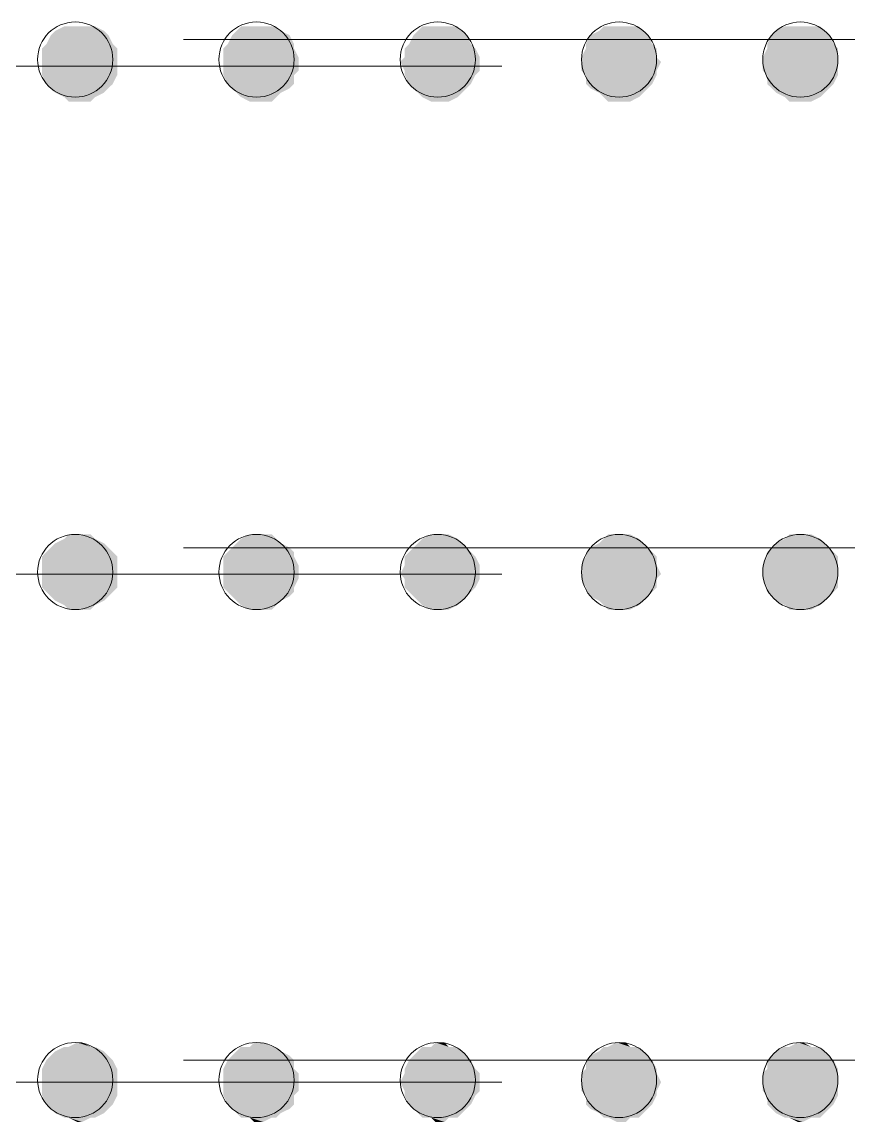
# Model space of a CAD drawing. Header units: inches. Extents: x 2 to 136, y 1 to 96.
# Drawn here: x 27.712 to 31.375, y 58.533 to 63.409 of the extents above; entities that cross this region are included whole.
import ezdxf

# ---------------------------------------------------------------- set-up
doc = ezdxf.new("R2010")
doc.units = ezdxf.units.IN
doc.header["$MEASUREMENT"] = 0
doc.layers.add('PDF_COLUMN', color=251, linetype='Continuous', true_color=0x636466)
doc.layers.add('PDF_FLOOR LINES', color=7, linetype='Continuous')

msp = doc.modelspace()

# ---------------------------------------------------------------- linework, layer by layer
at = {"layer": 'PDF_COLUMN', "lineweight": 0}
for centre in [(27.9479, 63.2427), (28.7508, 63.2427), (29.5537, 63.2427), (30.3566, 63.2427), (31.1595, 63.2427), (27.9479, 60.971), (28.7508, 60.971), (29.5537, 60.971), (30.3566, 60.971), (31.1595, 60.971), (27.9479, 58.719), (28.7508, 58.719), (29.5537, 58.719), (30.3566, 58.719), (31.1595, 58.719)]:
    msp.add_circle(centre, 0.1665, dxfattribs=at)
at = {"layer": 'PDF_COLUMN', "transparency": 33554559}
for points in [[(27.8402, 63.3504), (28.1144, 63.3112), (27.8206, 63.3112)], [(27.8598, 63.3699), (28.0948, 63.3504), (27.8402, 63.3504)], [(28.0948, 63.3504), (27.8402, 63.3504), (28.1144, 63.3112)], [(27.899, 63.3895), (28.0752, 63.3699), (27.8598, 63.3699)], [(28.0752, 63.3699), (27.8598, 63.3699), (28.0948, 63.3504)], [(27.9185, 63.3895), (28.036, 63.3895), (27.899, 63.3895)], [(28.036, 63.3895), (27.899, 63.3895), (28.0752, 63.3699)], [(27.9577, 63.3895), (28.0165, 63.3895), (27.9185, 63.3895)], [(28.0165, 63.3895), (27.9185, 63.3895), (28.036, 63.3895)], [(27.9773, 63.3895), (27.9577, 63.3895), (28.0165, 63.3895)], [(28.6431, 63.3504), (28.9173, 63.3112), (28.6235, 63.3112)], [(28.6627, 63.3699), (28.8977, 63.3504), (28.6431, 63.3504)], [(28.8977, 63.3504), (28.6431, 63.3504), (28.9173, 63.3112)], [(28.6823, 63.3895), (28.8585, 63.3699), (28.6627, 63.3699)], [(28.8585, 63.3699), (28.6627, 63.3699), (28.8977, 63.3504)], [(28.7214, 63.3895), (28.8389, 63.3895), (28.6823, 63.3895)], [(28.8389, 63.3895), (28.6823, 63.3895), (28.8585, 63.3699)], [(28.741, 63.3895), (28.8194, 63.3895), (28.7214, 63.3895)], [(28.8194, 63.3895), (28.7214, 63.3895), (28.8389, 63.3895)], [(28.7802, 63.3895), (28.741, 63.3895), (28.8194, 63.3895)], [(29.446, 63.3504), (29.7006, 63.3112), (29.4264, 63.3112)], [(29.4656, 63.3699), (29.681, 63.3504), (29.446, 63.3504)], [(29.681, 63.3504), (29.446, 63.3504), (29.7006, 63.3112)], [(29.4852, 63.3895), (29.6614, 63.3699), (29.4656, 63.3699)], [(29.6614, 63.3699), (29.4656, 63.3699), (29.681, 63.3504)], [(29.5243, 63.3895), (29.6418, 63.3895), (29.4852, 63.3895)], [(29.6418, 63.3895), (29.4852, 63.3895), (29.6614, 63.3699)], [(29.5439, 63.3895), (29.6027, 63.3895), (29.5243, 63.3895)], [(29.6027, 63.3895), (29.5243, 63.3895), (29.6418, 63.3895)], [(29.5831, 63.3895), (29.5439, 63.3895), (29.6027, 63.3895)], [(30.2293, 63.3504), (30.5035, 63.3112), (30.2097, 63.3112)], [(30.2685, 63.3699), (30.4839, 63.3504), (30.2293, 63.3504)], [(30.4839, 63.3504), (30.2293, 63.3504), (30.5035, 63.3112)], [(30.2881, 63.3895), (30.4643, 63.3699), (30.2685, 63.3699)], [(30.4643, 63.3699), (30.2685, 63.3699), (30.4839, 63.3504)], [(30.3076, 63.3895), (30.4447, 63.3895), (30.2881, 63.3895)], [(30.4447, 63.3895), (30.2881, 63.3895), (30.4643, 63.3699)], [(30.3468, 63.3895), (30.4056, 63.3895), (30.3076, 63.3895)], [(30.4056, 63.3895), (30.3076, 63.3895), (30.4447, 63.3895)], [(30.386, 63.3895), (30.3468, 63.3895), (30.4056, 63.3895)], [(31.0322, 63.3504), (31.3064, 63.3112), (31.0126, 63.3112)], [(31.0518, 63.3699), (31.2868, 63.3504), (31.0322, 63.3504)], [(31.2868, 63.3504), (31.0322, 63.3504), (31.3064, 63.3112)], [(31.091, 63.3895), (31.2672, 63.3699), (31.0518, 63.3699)], [(31.2672, 63.3699), (31.0518, 63.3699), (31.2868, 63.3504)], [(31.1105, 63.3895), (31.2476, 63.3895), (31.091, 63.3895)], [(31.2476, 63.3895), (31.091, 63.3895), (31.2672, 63.3699)], [(31.1497, 63.3895), (31.2085, 63.3895), (31.1105, 63.3895)], [(31.2085, 63.3895), (31.1105, 63.3895), (31.2476, 63.3895)], [(31.1693, 63.3895), (31.1497, 63.3895), (31.2085, 63.3895)], [(27.8206, 63.3112), (28.134, 63.2916), (27.801, 63.2916)], [(28.1144, 63.3112), (27.8206, 63.3112), (28.134, 63.2916)], [(28.6235, 63.3112), (28.9173, 63.2916), (28.6039, 63.2916)], [(28.9173, 63.3112), (28.6235, 63.3112), (28.9173, 63.2916)], [(29.4264, 63.3112), (29.7202, 63.2916), (29.4068, 63.2916)], [(29.7006, 63.3112), (29.4264, 63.3112), (29.7202, 63.2916)], [(30.5035, 63.3112), (30.2097, 63.3112), (30.5231, 63.2916)], [(30.2097, 63.3112), (30.5231, 63.2916), (30.2097, 63.2916)], [(31.3064, 63.3112), (31.0126, 63.3112), (31.326, 63.2916)], [(31.0126, 63.3112), (31.326, 63.2916), (31.0126, 63.2916)], [(28.134, 63.2916), (27.801, 63.2916), (28.134, 63.2524)], [(27.801, 63.2916), (28.134, 63.2524), (27.801, 63.2524)], [(28.134, 63.2524), (27.801, 63.2524), (28.134, 63.2329)], [(27.801, 63.2524), (28.134, 63.2329), (27.801, 63.2329)], [(28.9173, 63.2916), (28.6039, 63.2916), (28.9369, 63.2524)], [(28.6039, 63.2916), (28.9369, 63.2524), (28.6039, 63.2524)], [(28.9369, 63.2524), (28.6039, 63.2524), (28.9369, 63.2329)], [(28.6039, 63.2524), (28.9369, 63.2329), (28.6039, 63.2329)], [(29.4068, 63.2524), (29.7397, 63.2329), (29.3873, 63.2329)], [(29.7202, 63.2916), (29.4068, 63.2916), (29.7397, 63.2524)], [(29.4068, 63.2916), (29.7397, 63.2524), (29.4068, 63.2524)], [(29.7397, 63.2524), (29.4068, 63.2524), (29.7397, 63.2329)], [(30.2097, 63.2916), (30.5231, 63.2524), (30.1901, 63.2524)], [(30.5231, 63.2524), (30.1901, 63.2524), (30.5426, 63.2329)], [(30.1901, 63.2524), (30.5426, 63.2329), (30.1901, 63.2329)], [(30.5231, 63.2916), (30.2097, 63.2916), (30.5231, 63.2524)], [(31.0126, 63.2916), (31.326, 63.2524), (30.993, 63.2524)], [(31.326, 63.2524), (30.993, 63.2524), (31.326, 63.2329)], [(30.993, 63.2524), (31.326, 63.2329), (30.993, 63.2329)], [(31.326, 63.2916), (31.0126, 63.2916), (31.326, 63.2524)], [(28.134, 63.2329), (27.801, 63.2329), (28.134, 63.1937)], [(27.801, 63.2329), (28.134, 63.1937), (27.801, 63.1937)], [(28.9369, 63.2329), (28.6039, 63.2329), (28.9369, 63.1937)], [(28.6039, 63.2329), (28.9369, 63.1937), (28.6039, 63.1937)], [(29.7397, 63.2329), (29.3873, 63.2329), (29.7397, 63.1937)], [(29.3873, 63.2329), (29.7397, 63.1937), (29.4068, 63.1937)], [(30.5426, 63.2329), (30.1901, 63.2329), (30.5231, 63.1937)], [(30.1901, 63.2329), (30.5231, 63.1937), (30.1901, 63.1937)], [(31.326, 63.2329), (30.993, 63.2329), (31.326, 63.1937)], [(30.993, 63.2329), (31.326, 63.1937), (30.993, 63.1937)], [(28.134, 63.1937), (27.801, 63.1937), (28.134, 63.1741)], [(27.801, 63.1937), (28.134, 63.1741), (27.801, 63.1741)], [(28.134, 63.1741), (27.801, 63.1741), (28.1144, 63.1349)], [(27.801, 63.1741), (28.1144, 63.1349), (27.8206, 63.1349)], [(28.9369, 63.1937), (28.6039, 63.1937), (28.9173, 63.1741)], [(28.6039, 63.1937), (28.9173, 63.1741), (28.6039, 63.1741)], [(28.9173, 63.1741), (28.6039, 63.1741), (28.9173, 63.1349)], [(28.6039, 63.1741), (28.9173, 63.1349), (28.6235, 63.1349)], [(29.7397, 63.1937), (29.4068, 63.1937), (29.7202, 63.1741)], [(29.4068, 63.1937), (29.7202, 63.1741), (29.4068, 63.1741)], [(29.7202, 63.1741), (29.4068, 63.1741), (29.7006, 63.1349)], [(29.4068, 63.1741), (29.7006, 63.1349), (29.4264, 63.1349)], [(30.5231, 63.1937), (30.1901, 63.1937), (30.5231, 63.1741)], [(30.1901, 63.1937), (30.5231, 63.1741), (30.2097, 63.1741)], [(30.5231, 63.1741), (30.2097, 63.1741), (30.5035, 63.1349)], [(30.2097, 63.1741), (30.5035, 63.1349), (30.2097, 63.1349)], [(31.326, 63.1937), (30.993, 63.1937), (31.326, 63.1741)], [(30.993, 63.1937), (31.326, 63.1741), (31.0126, 63.1741)], [(31.326, 63.1741), (31.0126, 63.1741), (31.3064, 63.1349)], [(31.0126, 63.1741), (31.3064, 63.1349), (31.0126, 63.1349)], [(28.1144, 63.1349), (27.8206, 63.1349), (28.0948, 63.1154)], [(27.8206, 63.1349), (28.0948, 63.1154), (27.8402, 63.1154)], [(28.0948, 63.1154), (27.8402, 63.1154), (28.0752, 63.0958)], [(27.8402, 63.1154), (28.0752, 63.0958), (27.8598, 63.0958)], [(28.9173, 63.1349), (28.6235, 63.1349), (28.8977, 63.1154)], [(28.6235, 63.1349), (28.8977, 63.1154), (28.6431, 63.1154)], [(28.8977, 63.1154), (28.6431, 63.1154), (28.8585, 63.0958)], [(28.6431, 63.1154), (28.8585, 63.0958), (28.6627, 63.0958)], [(29.7006, 63.1349), (29.4264, 63.1349), (29.681, 63.1154)], [(29.4264, 63.1349), (29.681, 63.1154), (29.446, 63.1154)], [(29.681, 63.1154), (29.446, 63.1154), (29.6614, 63.0958)], [(29.446, 63.1154), (29.6614, 63.0958), (29.4656, 63.0958)], [(30.5035, 63.1349), (30.2097, 63.1349), (30.4839, 63.1154)], [(30.2097, 63.1349), (30.4839, 63.1154), (30.2293, 63.1154)], [(30.4839, 63.1154), (30.2293, 63.1154), (30.4643, 63.0958)], [(30.2293, 63.1154), (30.4643, 63.0958), (30.2685, 63.0958)], [(31.3064, 63.1349), (31.0126, 63.1349), (31.2868, 63.1154)], [(31.0126, 63.1349), (31.2868, 63.1154), (31.0322, 63.1154)], [(31.2868, 63.1154), (31.0322, 63.1154), (31.2672, 63.0958)], [(31.0322, 63.1154), (31.2672, 63.0958), (31.0518, 63.0958)], [(28.0752, 63.0958), (27.8598, 63.0958), (28.036, 63.0762)], [(27.8598, 63.0958), (28.036, 63.0762), (27.899, 63.0762)], [(28.036, 63.0762), (27.899, 63.0762), (28.0165, 63.0566)], [(27.899, 63.0762), (28.0165, 63.0566), (27.9185, 63.0566)], [(28.0165, 63.0566), (27.9185, 63.0566), (27.9773, 63.0566)], [(27.9185, 63.0566), (27.9773, 63.0566), (27.9577, 63.0566)], [(28.8585, 63.0958), (28.6627, 63.0958), (28.8389, 63.0762)], [(28.6627, 63.0958), (28.8389, 63.0762), (28.6823, 63.0762)], [(28.8389, 63.0762), (28.6823, 63.0762), (28.8194, 63.0566)], [(28.6823, 63.0762), (28.8194, 63.0566), (28.7214, 63.0566)], [(28.8194, 63.0566), (28.7214, 63.0566), (28.7802, 63.0566)], [(28.7214, 63.0566), (28.7802, 63.0566), (28.741, 63.0566)], [(29.6614, 63.0958), (29.4656, 63.0958), (29.6418, 63.0762)], [(29.4656, 63.0958), (29.6418, 63.0762), (29.4852, 63.0762)], [(29.6418, 63.0762), (29.4852, 63.0762), (29.6027, 63.0566)], [(29.4852, 63.0762), (29.6027, 63.0566), (29.5243, 63.0566)], [(29.6027, 63.0566), (29.5243, 63.0566), (29.5831, 63.0566)], [(29.5243, 63.0566), (29.5831, 63.0566), (29.5439, 63.0566)], [(30.4643, 63.0958), (30.2685, 63.0958), (30.4447, 63.0762)], [(30.2685, 63.0958), (30.4447, 63.0762), (30.2881, 63.0762)], [(30.4447, 63.0762), (30.2881, 63.0762), (30.4056, 63.0566)], [(30.2881, 63.0762), (30.4056, 63.0566), (30.3076, 63.0566)], [(30.4056, 63.0566), (30.3076, 63.0566), (30.386, 63.0566)], [(30.3076, 63.0566), (30.386, 63.0566), (30.3468, 63.0566)], [(31.2672, 63.0958), (31.0518, 63.0958), (31.2476, 63.0762)], [(31.0518, 63.0958), (31.2476, 63.0762), (31.091, 63.0762)], [(31.2476, 63.0762), (31.091, 63.0762), (31.2085, 63.0566)], [(31.091, 63.0762), (31.2085, 63.0566), (31.1105, 63.0566)], [(31.2085, 63.0566), (31.1105, 63.0566), (31.1693, 63.0566)], [(31.1105, 63.0566), (31.1693, 63.0566), (31.1497, 63.0566)], [(27.8598, 61.0983), (28.0948, 61.0788), (27.8402, 61.0788)], [(27.899, 61.1179), (28.0752, 61.0983), (27.8598, 61.0983)], [(28.0752, 61.0983), (27.8598, 61.0983), (28.0948, 61.0788)], [(27.9185, 61.1375), (28.036, 61.1179), (27.899, 61.1179)], [(28.036, 61.1179), (27.899, 61.1179), (28.0752, 61.0983)], [(27.9577, 61.1375), (28.0165, 61.1375), (27.9185, 61.1375)], [(28.0165, 61.1375), (27.9185, 61.1375), (28.036, 61.1179)], [(27.9773, 61.1375), (27.9577, 61.1375), (28.0165, 61.1375)], [(28.6627, 61.0983), (28.8977, 61.0788), (28.6431, 61.0788)], [(28.6823, 61.1179), (28.8585, 61.0983), (28.6627, 61.0983)], [(28.8585, 61.0983), (28.6627, 61.0983), (28.8977, 61.0788)], [(28.7214, 61.1375), (28.8389, 61.1179), (28.6823, 61.1179)], [(28.8389, 61.1179), (28.6823, 61.1179), (28.8585, 61.0983)], [(28.741, 61.1375), (28.8194, 61.1375), (28.7214, 61.1375)], [(28.8194, 61.1375), (28.7214, 61.1375), (28.8389, 61.1179)], [(28.7802, 61.1375), (28.741, 61.1375), (28.8194, 61.1375)], [(29.4656, 61.0983), (29.681, 61.0788), (29.446, 61.0788)], [(29.4852, 61.1179), (29.6614, 61.0983), (29.4656, 61.0983)], [(29.6614, 61.0983), (29.4656, 61.0983), (29.681, 61.0788)], [(29.5243, 61.1375), (29.6418, 61.1179), (29.4852, 61.1179)], [(29.6418, 61.1179), (29.4852, 61.1179), (29.6614, 61.0983)], [(29.5439, 61.1375), (29.6027, 61.1375), (29.5243, 61.1375)], [(29.6027, 61.1375), (29.5243, 61.1375), (29.6418, 61.1179)], [(29.5831, 61.1375), (29.5439, 61.1375), (29.6027, 61.1375)], [(30.2685, 61.0983), (30.4839, 61.0788), (30.2293, 61.0788)], [(30.2881, 61.1179), (30.4643, 61.0983), (30.2685, 61.0983)], [(30.4643, 61.0983), (30.2685, 61.0983), (30.4839, 61.0788)], [(30.3076, 61.1375), (30.4447, 61.1179), (30.2881, 61.1179)], [(30.4447, 61.1179), (30.2881, 61.1179), (30.4643, 61.0983)], [(30.3468, 61.1375), (30.4056, 61.1375), (30.3076, 61.1375)], [(30.4056, 61.1375), (30.3076, 61.1375), (30.4447, 61.1179)], [(30.386, 61.1375), (30.3468, 61.1375), (30.4056, 61.1375)], [(31.0518, 61.0983), (31.2868, 61.0788), (31.0322, 61.0788)], [(31.091, 61.1179), (31.2672, 61.0983), (31.0518, 61.0983)], [(31.2672, 61.0983), (31.0518, 61.0983), (31.2868, 61.0788)], [(31.1105, 61.1375), (31.2476, 61.1179), (31.091, 61.1179)], [(31.2476, 61.1179), (31.091, 61.1179), (31.2672, 61.0983)], [(31.1497, 61.1375), (31.2085, 61.1375), (31.1105, 61.1375)], [(31.2085, 61.1375), (31.1105, 61.1375), (31.2476, 61.1179)], [(31.1693, 61.1375), (31.1497, 61.1375), (31.2085, 61.1375)], [(27.8206, 61.0592), (28.134, 61.0396), (27.801, 61.0396)], [(27.8402, 61.0788), (28.1144, 61.0592), (27.8206, 61.0592)], [(28.1144, 61.0592), (27.8206, 61.0592), (28.134, 61.0396)], [(28.0948, 61.0788), (27.8402, 61.0788), (28.1144, 61.0592)], [(28.6235, 61.0592), (28.9173, 61.0396), (28.6039, 61.0396)], [(28.6431, 61.0788), (28.9173, 61.0592), (28.6235, 61.0592)], [(28.9173, 61.0592), (28.6235, 61.0592), (28.9173, 61.0396)], [(28.8977, 61.0788), (28.6431, 61.0788), (28.9173, 61.0592)], [(29.4264, 61.0592), (29.7202, 61.0396), (29.4068, 61.0396)], [(29.446, 61.0788), (29.7006, 61.0592), (29.4264, 61.0592)], [(29.7006, 61.0592), (29.4264, 61.0592), (29.7202, 61.0396)], [(29.681, 61.0788), (29.446, 61.0788), (29.7006, 61.0592)], [(30.2293, 61.0788), (30.5035, 61.0592), (30.2097, 61.0592)], [(30.5035, 61.0592), (30.2097, 61.0592), (30.5231, 61.0396)], [(30.2097, 61.0592), (30.5231, 61.0396), (30.2097, 61.0396)], [(30.4839, 61.0788), (30.2293, 61.0788), (30.5035, 61.0592)], [(31.0322, 61.0788), (31.3064, 61.0592), (31.0126, 61.0592)], [(31.3064, 61.0592), (31.0126, 61.0592), (31.326, 61.0396)], [(31.0126, 61.0592), (31.326, 61.0396), (31.0126, 61.0396)], [(31.2868, 61.0788), (31.0322, 61.0788), (31.3064, 61.0592)], [(28.134, 61.0396), (27.801, 61.0396), (28.134, 61.0004)], [(27.801, 61.0396), (28.134, 61.0004), (27.801, 61.0004)], [(28.134, 61.0004), (27.801, 61.0004), (28.134, 60.9613)], [(27.801, 61.0004), (28.134, 60.9613), (27.801, 60.9613)], [(28.9173, 61.0396), (28.6039, 61.0396), (28.9369, 61.0004)], [(28.6039, 61.0396), (28.9369, 61.0004), (28.6039, 61.0004)], [(28.9369, 61.0004), (28.6039, 61.0004), (28.9369, 60.9613)], [(28.6039, 61.0004), (28.9369, 60.9613), (28.6039, 60.9613)], [(29.4068, 61.0004), (29.7397, 60.9613), (29.3873, 60.9613)], [(29.7202, 61.0396), (29.4068, 61.0396), (29.7397, 61.0004)], [(29.4068, 61.0396), (29.7397, 61.0004), (29.4068, 61.0004)], [(29.7397, 61.0004), (29.4068, 61.0004), (29.7397, 60.9613)], [(30.2097, 61.0396), (30.5231, 61.0004), (30.1901, 61.0004)], [(30.5231, 61.0004), (30.1901, 61.0004), (30.5426, 60.9613)], [(30.1901, 61.0004), (30.5426, 60.9613), (30.1901, 60.9613)], [(30.5231, 61.0396), (30.2097, 61.0396), (30.5231, 61.0004)], [(31.0126, 61.0396), (31.326, 61.0004), (30.993, 61.0004)], [(31.326, 61.0004), (30.993, 61.0004), (31.326, 60.9613)], [(30.993, 61.0004), (31.326, 60.9613), (30.993, 60.9613)], [(31.326, 61.0396), (31.0126, 61.0396), (31.326, 61.0004)], [(28.134, 60.9613), (27.801, 60.9613), (28.134, 60.9417)], [(27.801, 60.9613), (28.134, 60.9417), (27.801, 60.9417)], [(28.9369, 60.9613), (28.6039, 60.9613), (28.9369, 60.9417)], [(28.6039, 60.9613), (28.9369, 60.9417), (28.6039, 60.9417)], [(29.7397, 60.9613), (29.3873, 60.9613), (29.7397, 60.9417)], [(29.3873, 60.9613), (29.7397, 60.9417), (29.4068, 60.9417)], [(30.5426, 60.9613), (30.1901, 60.9613), (30.5231, 60.9417)], [(30.1901, 60.9613), (30.5231, 60.9417), (30.1901, 60.9417)], [(31.326, 60.9613), (30.993, 60.9613), (31.326, 60.9417)], [(30.993, 60.9613), (31.326, 60.9417), (30.993, 60.9417)], [(28.134, 60.9417), (27.801, 60.9417), (28.134, 60.9025)], [(27.801, 60.9417), (28.134, 60.9025), (27.801, 60.9025)], [(28.9369, 60.9417), (28.6039, 60.9417), (28.9173, 60.9025)], [(28.6039, 60.9417), (28.9173, 60.9025), (28.6039, 60.9025)], [(29.7397, 60.9417), (29.4068, 60.9417), (29.7202, 60.9025)], [(29.4068, 60.9417), (29.7202, 60.9025), (29.4068, 60.9025)], [(30.5231, 60.9417), (30.1901, 60.9417), (30.5231, 60.9025)], [(30.1901, 60.9417), (30.5231, 60.9025), (30.2097, 60.9025)], [(31.326, 60.9417), (30.993, 60.9417), (31.326, 60.9025)], [(30.993, 60.9417), (31.326, 60.9025), (31.0126, 60.9025)], [(28.134, 60.9025), (27.801, 60.9025), (28.1144, 60.8829)], [(27.801, 60.9025), (28.1144, 60.8829), (27.8206, 60.8829)], [(28.1144, 60.8829), (27.8206, 60.8829), (28.0948, 60.8633)], [(27.8206, 60.8829), (28.0948, 60.8633), (27.8402, 60.8633)], [(28.0948, 60.8633), (27.8402, 60.8633), (28.0752, 60.8438)], [(27.8402, 60.8633), (28.0752, 60.8438), (27.8598, 60.8438)], [(28.9173, 60.9025), (28.6039, 60.9025), (28.9173, 60.8829)], [(28.6039, 60.9025), (28.9173, 60.8829), (28.6235, 60.8829)], [(28.9173, 60.8829), (28.6235, 60.8829), (28.8977, 60.8633)], [(28.6235, 60.8829), (28.8977, 60.8633), (28.6431, 60.8633)], [(28.8977, 60.8633), (28.6431, 60.8633), (28.8585, 60.8438)], [(28.6431, 60.8633), (28.8585, 60.8438), (28.6627, 60.8438)], [(29.7202, 60.9025), (29.4068, 60.9025), (29.7006, 60.8829)], [(29.4068, 60.9025), (29.7006, 60.8829), (29.4264, 60.8829)], [(29.7006, 60.8829), (29.4264, 60.8829), (29.681, 60.8633)], [(29.4264, 60.8829), (29.681, 60.8633), (29.446, 60.8633)], [(29.681, 60.8633), (29.446, 60.8633), (29.6614, 60.8438)], [(29.446, 60.8633), (29.6614, 60.8438), (29.4656, 60.8438)], [(30.5231, 60.9025), (30.2097, 60.9025), (30.5035, 60.8829)], [(30.2097, 60.9025), (30.5035, 60.8829), (30.2097, 60.8829)], [(30.5035, 60.8829), (30.2097, 60.8829), (30.4839, 60.8633)], [(30.2097, 60.8829), (30.4839, 60.8633), (30.2293, 60.8633)], [(30.4839, 60.8633), (30.2293, 60.8633), (30.4643, 60.8438)], [(30.2293, 60.8633), (30.4643, 60.8438), (30.2685, 60.8438)], [(31.326, 60.9025), (31.0126, 60.9025), (31.3064, 60.8829)], [(31.0126, 60.9025), (31.3064, 60.8829), (31.0126, 60.8829)], [(31.3064, 60.8829), (31.0126, 60.8829), (31.2868, 60.8633)], [(31.0126, 60.8829), (31.2868, 60.8633), (31.0322, 60.8633)], [(31.2868, 60.8633), (31.0322, 60.8633), (31.2672, 60.8438)], [(31.0322, 60.8633), (31.2672, 60.8438), (31.0518, 60.8438)], [(28.0752, 60.8438), (27.8598, 60.8438), (28.036, 60.8242)], [(27.8598, 60.8438), (28.036, 60.8242), (27.899, 60.8242)], [(28.036, 60.8242), (27.899, 60.8242), (28.0165, 60.8046)], [(27.899, 60.8242), (28.0165, 60.8046), (27.9185, 60.8046)], [(28.8585, 60.8438), (28.6627, 60.8438), (28.8389, 60.8242)], [(28.6627, 60.8438), (28.8389, 60.8242), (28.6823, 60.8242)], [(28.8389, 60.8242), (28.6823, 60.8242), (28.8194, 60.8046)], [(28.6823, 60.8242), (28.8194, 60.8046), (28.7214, 60.8046)], [(29.6614, 60.8438), (29.4656, 60.8438), (29.6418, 60.8242)], [(29.4656, 60.8438), (29.6418, 60.8242), (29.4852, 60.8242)], [(29.6418, 60.8242), (29.4852, 60.8242), (29.6027, 60.8046)], [(29.4852, 60.8242), (29.6027, 60.8046), (29.5243, 60.8046)], [(30.4643, 60.8438), (30.2685, 60.8438), (30.4447, 60.8242)], [(30.2685, 60.8438), (30.4447, 60.8242), (30.2881, 60.8242)], [(30.4447, 60.8242), (30.2881, 60.8242), (30.4056, 60.8046)], [(30.2881, 60.8242), (30.4056, 60.8046), (30.3076, 60.8046)], [(31.2672, 60.8438), (31.0518, 60.8438), (31.2476, 60.8242)], [(31.0518, 60.8438), (31.2476, 60.8242), (31.091, 60.8242)], [(31.2476, 60.8242), (31.091, 60.8242), (31.2085, 60.8046)], [(31.091, 60.8242), (31.2085, 60.8046), (31.1105, 60.8046)], [(28.0165, 60.8046), (27.9185, 60.8046), (27.9773, 60.8046)], [(27.9185, 60.8046), (27.9773, 60.8046), (27.9577, 60.8046)], [(28.8194, 60.8046), (28.7214, 60.8046), (28.7802, 60.8046)], [(28.7214, 60.8046), (28.7802, 60.8046), (28.741, 60.8046)], [(29.6027, 60.8046), (29.5243, 60.8046), (29.5831, 60.8046)], [(29.5243, 60.8046), (29.5831, 60.8046), (29.5439, 60.8046)], [(30.4056, 60.8046), (30.3076, 60.8046), (30.386, 60.8046)], [(30.3076, 60.8046), (30.386, 60.8046), (30.3468, 60.8046)], [(31.2085, 60.8046), (31.1105, 60.8046), (31.1693, 60.8046)], [(31.1105, 60.8046), (31.1693, 60.8046), (31.1497, 60.8046)], [(27.899, 58.8659), (28.0752, 58.8463), (27.8598, 58.8463)], [(27.9185, 58.8659), (28.036, 58.8659), (27.899, 58.8659)], [(28.036, 58.8659), (27.899, 58.8659), (28.0752, 58.8463)], [(27.9577, 58.8855), (28.0165, 58.8659), (27.9185, 58.8659)], [(28.0165, 58.8659), (27.9185, 58.8659), (28.036, 58.8659)], [(27.9773, 58.8855), (27.9577, 58.8855), (28.0165, 58.8659)], [(28.6823, 58.8659), (28.8585, 58.8463), (28.6627, 58.8463)], [(28.7214, 58.8659), (28.8389, 58.8659), (28.6823, 58.8659)], [(28.8389, 58.8659), (28.6823, 58.8659), (28.8585, 58.8463)], [(28.741, 58.8855), (28.8194, 58.8659), (28.7214, 58.8659)], [(28.8194, 58.8659), (28.7214, 58.8659), (28.8389, 58.8659)], [(28.7802, 58.8855), (28.741, 58.8855), (28.8194, 58.8659)], [(29.4852, 58.8659), (29.6614, 58.8463), (29.4656, 58.8463)], [(29.5243, 58.8659), (29.6418, 58.8659), (29.4852, 58.8659)], [(29.6418, 58.8659), (29.4852, 58.8659), (29.6614, 58.8463)], [(29.5439, 58.8855), (29.6027, 58.8659), (29.5243, 58.8659)], [(29.6027, 58.8659), (29.5243, 58.8659), (29.6418, 58.8659)], [(29.5831, 58.8855), (29.5439, 58.8855), (29.6027, 58.8659)], [(30.2881, 58.8659), (30.4643, 58.8463), (30.2685, 58.8463)], [(30.3076, 58.8659), (30.4447, 58.8659), (30.2881, 58.8659)], [(30.4447, 58.8659), (30.2881, 58.8659), (30.4643, 58.8463)], [(30.3468, 58.8855), (30.4056, 58.8659), (30.3076, 58.8659)], [(30.4056, 58.8659), (30.3076, 58.8659), (30.4447, 58.8659)], [(30.386, 58.8855), (30.3468, 58.8855), (30.4056, 58.8659)], [(31.091, 58.8659), (31.2672, 58.8463), (31.0518, 58.8463)], [(31.1105, 58.8659), (31.2476, 58.8659), (31.091, 58.8659)], [(31.2476, 58.8659), (31.091, 58.8659), (31.2672, 58.8463)], [(31.1497, 58.8855), (31.2085, 58.8659), (31.1105, 58.8659)], [(31.2085, 58.8659), (31.1105, 58.8659), (31.2476, 58.8659)], [(31.1693, 58.8855), (31.1497, 58.8855), (31.2085, 58.8659)], [(27.8206, 58.8071), (28.134, 58.768), (27.801, 58.768)], [(27.8402, 58.8267), (28.1144, 58.8071), (27.8206, 58.8071)], [(28.1144, 58.8071), (27.8206, 58.8071), (28.134, 58.768)], [(27.8598, 58.8463), (28.0948, 58.8267), (27.8402, 58.8267)], [(28.0948, 58.8267), (27.8402, 58.8267), (28.1144, 58.8071)], [(28.0752, 58.8463), (27.8598, 58.8463), (28.0948, 58.8267)], [(28.6235, 58.8071), (28.9173, 58.768), (28.6039, 58.768)], [(28.6431, 58.8267), (28.9173, 58.8071), (28.6235, 58.8071)], [(28.9173, 58.8071), (28.6235, 58.8071), (28.9173, 58.768)], [(28.6627, 58.8463), (28.8977, 58.8267), (28.6431, 58.8267)], [(28.8977, 58.8267), (28.6431, 58.8267), (28.9173, 58.8071)], [(28.8585, 58.8463), (28.6627, 58.8463), (28.8977, 58.8267)], [(29.4264, 58.8071), (29.7202, 58.768), (29.4068, 58.768)], [(29.446, 58.8267), (29.7006, 58.8071), (29.4264, 58.8071)], [(29.7006, 58.8071), (29.4264, 58.8071), (29.7202, 58.768)], [(29.4656, 58.8463), (29.681, 58.8267), (29.446, 58.8267)], [(29.681, 58.8267), (29.446, 58.8267), (29.7006, 58.8071)], [(29.6614, 58.8463), (29.4656, 58.8463), (29.681, 58.8267)], [(30.2293, 58.8267), (30.5035, 58.8071), (30.2097, 58.8071)], [(30.5035, 58.8071), (30.2097, 58.8071), (30.5231, 58.768)], [(30.2097, 58.8071), (30.5231, 58.768), (30.2097, 58.768)], [(30.2685, 58.8463), (30.4839, 58.8267), (30.2293, 58.8267)], [(30.4839, 58.8267), (30.2293, 58.8267), (30.5035, 58.8071)], [(30.4643, 58.8463), (30.2685, 58.8463), (30.4839, 58.8267)], [(31.0322, 58.8267), (31.3064, 58.8071), (31.0126, 58.8071)], [(31.3064, 58.8071), (31.0126, 58.8071), (31.326, 58.768)], [(31.0126, 58.8071), (31.326, 58.768), (31.0126, 58.768)], [(31.0518, 58.8463), (31.2868, 58.8267), (31.0322, 58.8267)], [(31.2868, 58.8267), (31.0322, 58.8267), (31.3064, 58.8071)], [(31.2672, 58.8463), (31.0518, 58.8463), (31.2868, 58.8267)], [(28.134, 58.768), (27.801, 58.768), (28.134, 58.7484)], [(27.801, 58.768), (28.134, 58.7484), (27.801, 58.7484)], [(28.9173, 58.768), (28.6039, 58.768), (28.9369, 58.7484)], [(28.6039, 58.768), (28.9369, 58.7484), (28.6039, 58.7484)], [(29.7202, 58.768), (29.4068, 58.768), (29.7397, 58.7484)], [(29.4068, 58.768), (29.7397, 58.7484), (29.4068, 58.7484)], [(30.2097, 58.768), (30.5231, 58.7484), (30.1901, 58.7484)], [(30.5231, 58.768), (30.2097, 58.768), (30.5231, 58.7484)], [(31.0126, 58.768), (31.326, 58.7484), (30.993, 58.7484)], [(31.326, 58.768), (31.0126, 58.768), (31.326, 58.7484)], [(28.134, 58.7484), (27.801, 58.7484), (28.134, 58.7092)], [(27.801, 58.7484), (28.134, 58.7092), (27.801, 58.7092)], [(28.134, 58.7092), (27.801, 58.7092), (28.134, 58.6701)], [(27.801, 58.7092), (28.134, 58.6701), (27.801, 58.6701)], [(28.9369, 58.7484), (28.6039, 58.7484), (28.9369, 58.7092)], [(28.6039, 58.7484), (28.9369, 58.7092), (28.6039, 58.7092)], [(28.9369, 58.7092), (28.6039, 58.7092), (28.9369, 58.6701)], [(28.6039, 58.7092), (28.9369, 58.6701), (28.6039, 58.6701)], [(29.4068, 58.7484), (29.7397, 58.7092), (29.3873, 58.7092)], [(29.7397, 58.7092), (29.3873, 58.7092), (29.7397, 58.6701)], [(29.3873, 58.7092), (29.7397, 58.6701), (29.4068, 58.6701)], [(29.7397, 58.7484), (29.4068, 58.7484), (29.7397, 58.7092)], [(30.5231, 58.7484), (30.1901, 58.7484), (30.5426, 58.7092)], [(30.1901, 58.7484), (30.5426, 58.7092), (30.1901, 58.7092)], [(30.5426, 58.7092), (30.1901, 58.7092), (30.5231, 58.6701)], [(30.1901, 58.7092), (30.5231, 58.6701), (30.1901, 58.6701)], [(31.326, 58.7484), (30.993, 58.7484), (31.326, 58.7092)], [(30.993, 58.7484), (31.326, 58.7092), (30.993, 58.7092)], [(31.326, 58.7092), (30.993, 58.7092), (31.326, 58.6701)], [(30.993, 58.7092), (31.326, 58.6701), (30.993, 58.6701)], [(28.134, 58.6701), (27.801, 58.6701), (28.134, 58.6505)], [(27.801, 58.6701), (28.134, 58.6505), (27.801, 58.6505)], [(28.9369, 58.6701), (28.6039, 58.6701), (28.9173, 58.6505)], [(28.6039, 58.6701), (28.9173, 58.6505), (28.6039, 58.6505)], [(29.7397, 58.6701), (29.4068, 58.6701), (29.7202, 58.6505)], [(29.4068, 58.6701), (29.7202, 58.6505), (29.4068, 58.6505)], [(30.5231, 58.6701), (30.1901, 58.6701), (30.5231, 58.6505)], [(30.1901, 58.6701), (30.5231, 58.6505), (30.2097, 58.6505)], [(31.326, 58.6701), (30.993, 58.6701), (31.326, 58.6505)], [(30.993, 58.6701), (31.326, 58.6505), (31.0126, 58.6505)], [(28.134, 58.6505), (27.801, 58.6505), (28.1144, 58.6113)], [(27.801, 58.6505), (28.1144, 58.6113), (27.8206, 58.6113)], [(28.1144, 58.6113), (27.8206, 58.6113), (28.0948, 58.5917)], [(27.8206, 58.6113), (28.0948, 58.5917), (27.8402, 58.5917)], [(28.9173, 58.6505), (28.6039, 58.6505), (28.9173, 58.6113)], [(28.6039, 58.6505), (28.9173, 58.6113), (28.6235, 58.6113)], [(28.9173, 58.6113), (28.6235, 58.6113), (28.8977, 58.5917)], [(28.6235, 58.6113), (28.8977, 58.5917), (28.6431, 58.5917)], [(29.7202, 58.6505), (29.4068, 58.6505), (29.7006, 58.6113)], [(29.4068, 58.6505), (29.7006, 58.6113), (29.4264, 58.6113)], [(29.7006, 58.6113), (29.4264, 58.6113), (29.681, 58.5917)], [(29.4264, 58.6113), (29.681, 58.5917), (29.446, 58.5917)], [(30.5231, 58.6505), (30.2097, 58.6505), (30.5035, 58.6113)], [(30.2097, 58.6505), (30.5035, 58.6113), (30.2097, 58.6113)], [(30.5035, 58.6113), (30.2097, 58.6113), (30.4839, 58.5917)], [(30.2097, 58.6113), (30.4839, 58.5917), (30.2293, 58.5917)], [(31.326, 58.6505), (31.0126, 58.6505), (31.3064, 58.6113)], [(31.0126, 58.6505), (31.3064, 58.6113), (31.0126, 58.6113)], [(31.3064, 58.6113), (31.0126, 58.6113), (31.2868, 58.5917)], [(31.0126, 58.6113), (31.2868, 58.5917), (31.0322, 58.5917)], [(28.0948, 58.5917), (27.8402, 58.5917), (28.0752, 58.5722)], [(27.8402, 58.5917), (28.0752, 58.5722), (27.8598, 58.5722)], [(28.0752, 58.5722), (27.8598, 58.5722), (28.036, 58.5526)], [(27.8598, 58.5722), (28.036, 58.5526), (27.899, 58.5526)], [(28.8977, 58.5917), (28.6431, 58.5917), (28.8585, 58.5722)], [(28.6431, 58.5917), (28.8585, 58.5722), (28.6627, 58.5722)], [(28.8585, 58.5722), (28.6627, 58.5722), (28.8389, 58.5526)], [(28.6627, 58.5722), (28.8389, 58.5526), (28.6823, 58.5526)], [(29.681, 58.5917), (29.446, 58.5917), (29.6614, 58.5722)], [(29.446, 58.5917), (29.6614, 58.5722), (29.4656, 58.5722)], [(29.6614, 58.5722), (29.4656, 58.5722), (29.6418, 58.5526)], [(29.4656, 58.5722), (29.6418, 58.5526), (29.4852, 58.5526)], [(30.4839, 58.5917), (30.2293, 58.5917), (30.4643, 58.5722)], [(30.2293, 58.5917), (30.4643, 58.5722), (30.2685, 58.5722)], [(30.4643, 58.5722), (30.2685, 58.5722), (30.4447, 58.5526)], [(30.2685, 58.5722), (30.4447, 58.5526), (30.2881, 58.5526)], [(31.2868, 58.5917), (31.0322, 58.5917), (31.2672, 58.5722)], [(31.0322, 58.5917), (31.2672, 58.5722), (31.0518, 58.5722)], [(31.2672, 58.5722), (31.0518, 58.5722), (31.2476, 58.5526)], [(31.0518, 58.5722), (31.2476, 58.5526), (31.091, 58.5526)], [(28.036, 58.5526), (27.899, 58.5526), (28.0165, 58.5526)], [(27.899, 58.5526), (28.0165, 58.5526), (27.9185, 58.5526)], [(28.0165, 58.5526), (27.9185, 58.5526), (27.9773, 58.533)], [(27.9185, 58.5526), (27.9773, 58.533), (27.9577, 58.533)], [(28.8389, 58.5526), (28.6823, 58.5526), (28.8194, 58.5526)], [(28.6823, 58.5526), (28.8194, 58.5526), (28.7214, 58.5526)], [(28.8194, 58.5526), (28.7214, 58.5526), (28.7802, 58.533)], [(28.7214, 58.5526), (28.7802, 58.533), (28.741, 58.533)], [(29.6418, 58.5526), (29.4852, 58.5526), (29.6027, 58.5526)], [(29.4852, 58.5526), (29.6027, 58.5526), (29.5243, 58.5526)], [(29.6027, 58.5526), (29.5243, 58.5526), (29.5831, 58.533)], [(29.5243, 58.5526), (29.5831, 58.533), (29.5439, 58.533)], [(30.4447, 58.5526), (30.2881, 58.5526), (30.4056, 58.5526)], [(30.2881, 58.5526), (30.4056, 58.5526), (30.3076, 58.5526)], [(30.4056, 58.5526), (30.3076, 58.5526), (30.386, 58.533)], [(30.3076, 58.5526), (30.386, 58.533), (30.3468, 58.533)], [(31.2476, 58.5526), (31.091, 58.5526), (31.2085, 58.5526)], [(31.091, 58.5526), (31.2085, 58.5526), (31.1105, 58.5526)], [(31.2085, 58.5526), (31.1105, 58.5526), (31.1693, 58.533)], [(31.1105, 58.5526), (31.1693, 58.533), (31.1497, 58.533)]]:
    msp.add_solid(points, dxfattribs=at)
at = {"layer": 'PDF_FLOOR LINES', "lineweight": 0}
for points in [[(28.4277, 63.3308), (36.1629, 63.3308)], [(22.1612, 63.2133), (29.8377, 63.2133)], [(28.4277, 61.0788), (36.1629, 61.0788)], [(22.1612, 60.9613), (29.8377, 60.9613)], [(28.4277, 58.8071), (36.1629, 58.8071)], [(22.1612, 58.7092), (29.8377, 58.7092)]]:
    msp.add_lwpolyline(points, dxfattribs=at)

doc.saveas('drawing.dxf')
